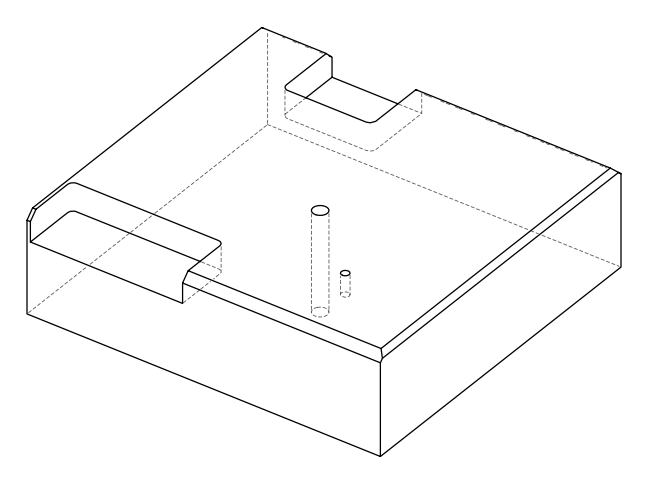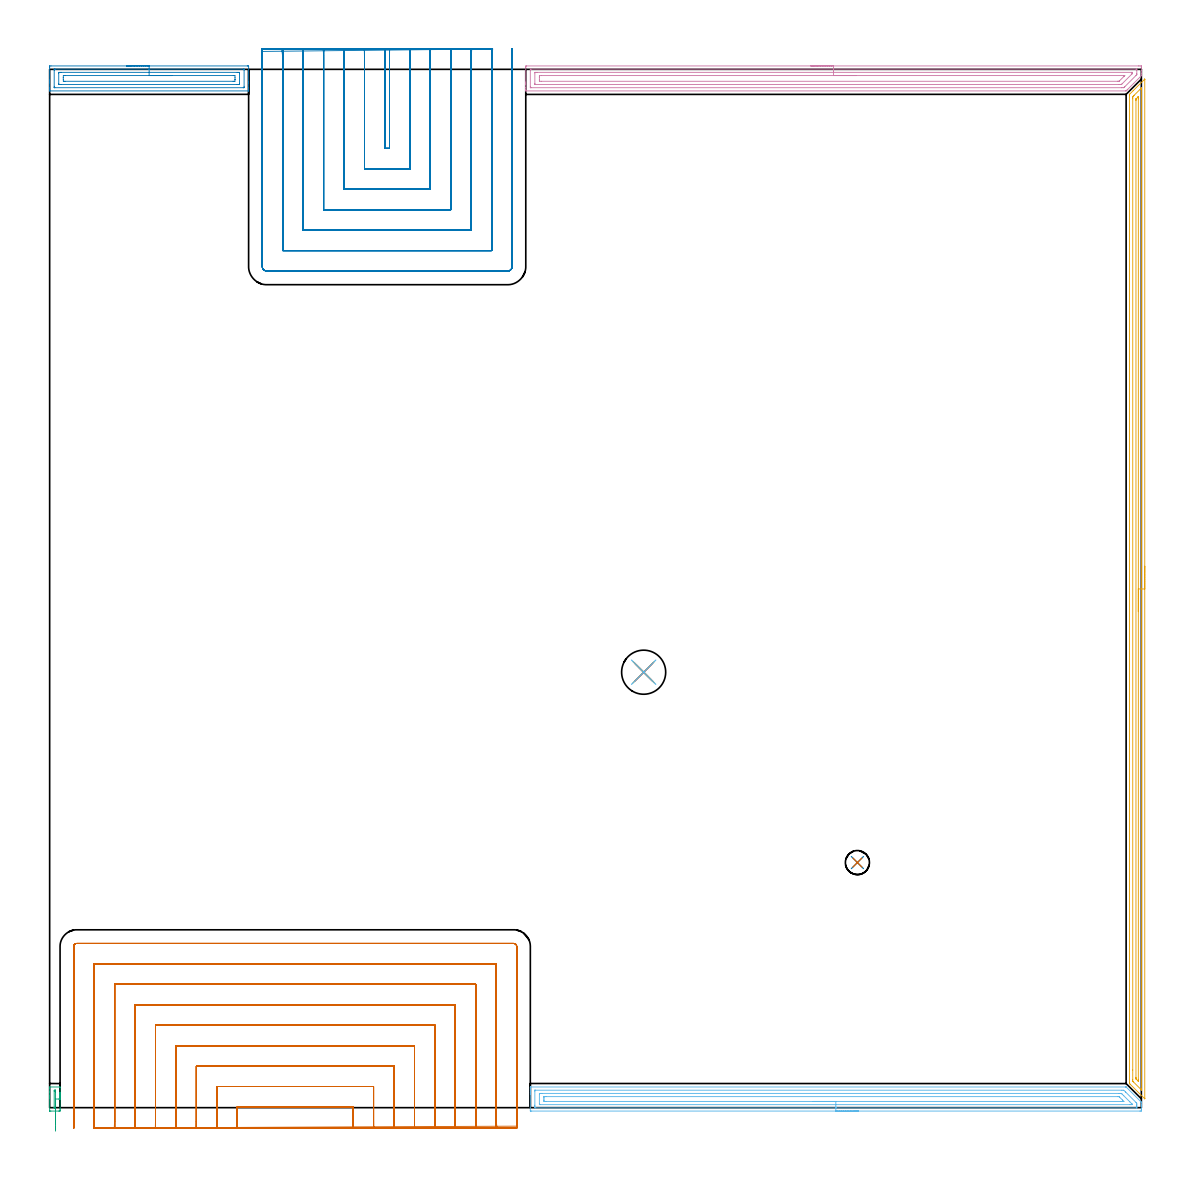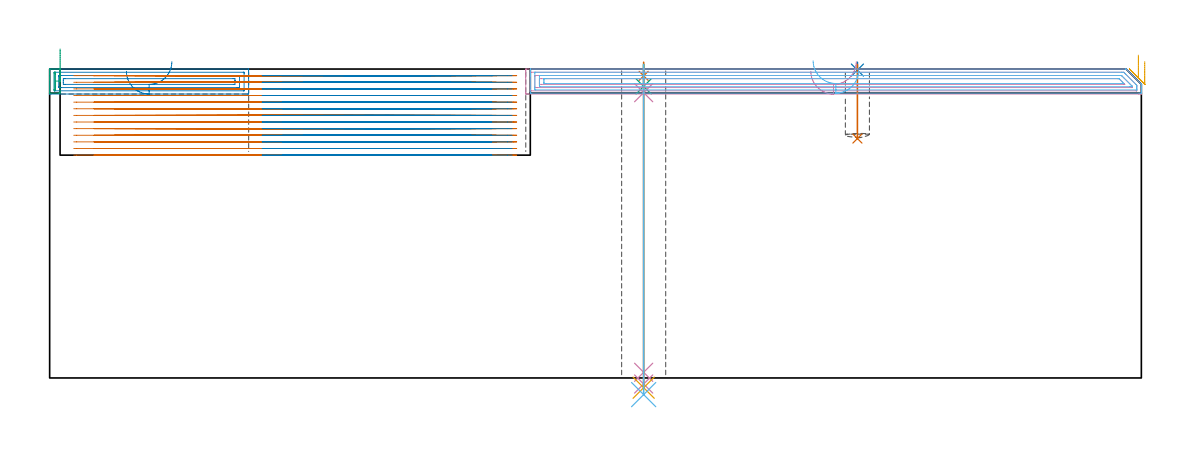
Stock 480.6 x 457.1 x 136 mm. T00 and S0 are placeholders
(PLAN: 14 operations, 7 tool changes, 191.2 min)
(1 SPOT_DRILL | STEP1HOLE | NXT0321_9005460120000 | 0.05 min | 182 mm3)
(2 SPOT_DRILL_1 | STEP1POCKET | NXT0321_9005460120000 | 0.03 min | 1 mm3)
(3 DRILL_BLIND_HOLE_INTO_CENTER | STEP1HOLE | NXT0301_022 | 0.04 min | 92 mm3)
(4 GUN_DRILL_THROUGH_HOLE | STEP1HOLE | UGT0307_001 | 0.6 min | 2472 mm3)
(5 SPADE_DRILL_TO_ENLARGE_THROUGH_HOLE | STEP1HOLE | UGT0306_003 | 0.57 min | 13868 mm3)
(6 DRILL_TO_ENLARGE_THROUGH_HOLE | STEP1HOLE | UGT0301_261 | 0.58 min | 23507 mm3)
(7 DRILL_BLIND_HOLE_INTO_CENTER_1 | STEP1POCKET | NXT0301_077 | 0.13 min | 2569 mm3)
(8 AREA_MILL | FG_CHAMFER_SURFACE | UGT0205_001 | 3.07 min | 5679 mm3)
(9 AREA_MILL_1 | FG_CHAMFER_SURFACE_1 | UGT0205_001 | 0.38 min | 600 mm3)
(10 AREA_MILL_2 | FG_CHAMFER_SURFACE_2 | UGT0205_001 | 8.87 min | 16771 mm3)
(11 AREA_MILL_3 | FG_CHAMFER_SURFACE_3 | UGT0205_001 | 10.8 min | 10034 mm3)
(12 AREA_MILL_4 | FG_CHAMFER_SURFACE_4 | UGT0205_001 | 8.79 min | 15298 mm3)
(13 MILL_SLOT | SLOT_PARTIAL_RECTANGULAR | NXT0201_011 | Follow Part, ap 3, ae 75% | 102.68 min | 612756 mm3)
(14 MILL_SLOT_1 | SLOT_PARTIAL_RECTANGULAR_1 | NXT0201_011 | Follow Part, ap 3, ae 75% | 54.56 min | 436594 mm3)
(TOOL NXT0321_9005460120000 | NC Spot Drill, 142deg, 12mm, Carbide, Uncoated | D12 PA142 FL30 Z2)
(TOOL NXT0301_022 | Carbide Drill 5.1mm [860.1-0510-015A1-MM 2214] | D5.1 PA140 FL28 Z2)
(TOOL UGT0307_001 | Gun Drill 5 mm | D5 PA130 FL24 Z1)
(TOOL UGT0306_003 | Spade Drill 12.5mm | D12.5 PA132 FL10 Z2)
(TOOL UGT0301_261 | Twist Drill 19.4 mm | D19.4 PA118 FL140 Z2)
(TOOL NXT0301_077 | Carbide Drill 10.6mm [860.1-1060-053A1-MM 2214] | D10.6 PA140 FL71 Z2)
(TOOL UGT0205_001 | Chamfer Mill 20 x 3 x 45 deg. | D20 FL50 Z2)
(TOOL NXT0201_011 | ENDMILL 12mm [2P460-1200-NA 1630] | D12 FL38 Z6)
(OP 1 SPOT_DRILL)
G17 G21 G94 G90
T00 M6
G54
G17 G0 G90 X261.5 Y191.7 S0 M3
G43 Z146. H0
G94 G81 G98 Z133. F250. R139.
G80
M5
M2
(OP 2 SPOT_DRILL_1)
G17 G21 G94 G90
T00 M6
G54
G17 G0 G90 X355.6 Y107.9 S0 M3
G43 Z146. H0
G94 G81 G98 Z135.544 F250. R139.
G80
M5
M2
(OP 3 DRILL_BLIND_HOLE_INTO_CENTER)
G17 G21 G94 G90
T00 M6
G54
G17 G0 G90 X261.5 Y191.7 S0 M3
G43 Z146. H1
G94 G81 G98 Z128.35 F250. R138.
G80
M5
M2
(OP 4 GUN_DRILL_THROUGH_HOLE)
G17 G21 G94 G90
T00 M6
G54
G17 G0 G90 X261.5 Y191.7 M8
G43 Z146. H0
Z133.916
S716 M3
G94 G1 Z125.594 F125. M26
G4 X.084
Z2.5 F250.
G4 X.084
Z-2.666 F125.
G4 X.084
M5
M9
G0 Z133.916
Z146.
M2
(OP 5 SPADE_DRILL_TO_ENLARGE_THROUGH_HOLE)
G17 G21 G94 G90
T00 M6
G54
G17 G0 G90 X261.5 Y191.7 S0 M3
G43 Z146. H0
G94 G73 G98 Z-4.283 F250. Q11.69 R138.
G80
M5
M2
(OP 6 DRILL_TO_ENLARGE_THROUGH_HOLE)
G17 G21 G94 G90
T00 M6
G54
G17 G0 G90 X261.5 Y191.7 S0 M3
G43 Z146. H0
G94 G73 G98 Z-7.328 F250. Q17.916 R138.
G80
M5
M2
(OP 7 DRILL_BLIND_HOLE_INTO_CENTER_1)
G17 G21 G94 G90
T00 M6
G54
G17 G0 G90 X355.6 Y107.9 S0 M3
G43 Z146. H1
G94 G81 G98 Z105.4 F250. R138.
G80
M5
M2
(OP 8 AREA_MILL)
G17 G21 G94 G90
T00 M6
G54
G17 G0 G90 X33.8 Y458.6 S1061 M3
G43 Z146. H0
Z135.
G94 G1 X33.838 Z134.128 F250.
X33.952 Z133.263
X34.141 Z132.412
X34.403 Z131.58
X34.737 Z130.774
X35.14 Z130.
X35.608 Z129.264
X36.14 Z128.572
X36.729 Z127.929
X37.372 Z127.34
X38.064 Z126.808
X38.8 Z126.34
X39.574 Z125.937
X40.38 Z125.603
X41.212 Z125.341
X42.064 Z125.152
X42.928 Z125.038
X43.8 Z125.
X87.015
X87.314 Y458.596 Z125.002
X87.59 Y458.591 Z125.006
X87.6 Y458.31 Z125.287
Y451.762 Z131.832
Y451.151 Z132.447
Y450.871 Z132.726
Y449.087 Z134.508
Y448.527 Z135.072
Y448.195 Z135.404
Y447.973 Z135.626
X87.592 Y447.644 Z135.947
X87.59 Y447.603 Z135.989
X87.46 Y447.6 Z136.
X0.139
X0.01 Y447.603 Z135.988
X0. Y447.647 Z135.945
Y447.974 Z135.625
Y448.527 Z135.072
Y449.087 Z134.508
Y451.151 Z132.447
Y451.762 Z131.832
Y452.348 Z131.247
X0.001 Y458.005 Z125.592
X0.004 Y458.586 Z125.011
X0.007 Y458.591 Z125.006
X0.585 Y458.6 Z125.
X43.8
Y457.186 Z126.414
X85.305 Y457.185 Z126.415
X85.451 Y457.183 Z126.417
X85.547 Y457.179 Z126.421
X85.591 Y457.175 Z126.425
X85.593 Y457.164 Z126.436
X85.596 Y457.113 Z126.487
X85.6 Y456.745 Z126.855
Y449.612 Z133.988
X85.596 Y449.087 Z134.513
X85.593 Y449.042 Z134.558
X85.591 Y449.025 Z134.575
X85.523 Y449.021 Z134.579
X85.378 Y449.016 Z134.584
X85.305 Y449.015 Z134.585
X85.233 Y449.014 Z134.586
X2.295 Y449.015 Z134.585
X2.149 Y449.017 Z134.583
X2.053 Y449.021 Z134.579
X2.009 Y449.025 Z134.575
X2.007 Y449.036 Z134.564
X2.004 Y449.087 Z134.513
X2. Y449.454 Z134.146
Y456.589 Z127.011
X2.004 Y457.113 Z126.487
X2.006 Y457.158 Z126.442
X2.009 Y457.175 Z126.425
X2.077 Y457.179 Z126.421
X2.222 Y457.184 Z126.416
X2.295 Y457.185 Z126.415
X2.367 Y457.186 Z126.414
X43.8
Y455.772 Z127.828
X82.559 Y455.771 Z127.829
X83.01
X83.45 Y455.767 Z127.833
X83.588 Y455.765 Z127.835
X83.596 Y455.479 Z128.121
X83.599 Y455.329 Z128.271
X83.6 Y450.721 Z132.879
X83.595 Y450.572 Z133.028
X83.59 Y450.473 Z133.127
X83.58 Y450.435 Z133.165
X83.56 Y450.433 Z133.167
X83.45 Y450.431 Z133.169
X83.001 Y450.429 Z133.171
X82.559 Y450.428 Z133.172
X5.041 Y450.429 Z133.171
X4.59
X4.149 Y450.433 Z133.167
X4.012 Y450.435 Z133.165
X4.004 Y450.721 Z132.879
X4.001 Y450.871 Z132.729
X4. Y455.479 Z128.121
X4.005 Y455.629 Z127.971
X4.01 Y455.727 Z127.873
X4.02 Y455.765 Z127.835
X4.04 Y455.767 Z127.833
X4.149 Y455.769 Z127.831
X4.599 Y455.771 Z127.829
X5.041 Y455.772 Z127.828
X43.8
Y454.357 Z129.243
X80.858
X81.58 Y454.35 Z129.25
X81.6 Y453.614 Z129.986
Y452.723 Z130.877
Y452.654 Z130.946
X81.581 Y451.85 Z131.75
X80.777 Y451.843 Z131.757
X6.742
X6.02 Y451.85 Z131.75
X6. Y452.586 Z131.014
Y453.477 Z130.123
Y453.546 Z130.054
X6.019 Y454.35 Z129.25
X6.823 Y454.357 Z129.243
X43.8
X44.672 Z129.281
X45.536 Z129.395
X46.388 Z129.583
X47.22 Z129.846
X48.026 Z130.18
X48.8 Z130.582
X49.536 Z131.051
X50.228 Z131.582
X50.871 Z132.172
X51.46 Z132.815
X51.992 Z133.507
X52.46 Z134.243
X52.863 Z135.016
X53.197 Z135.822
X53.459 Z136.654
X53.648 Z137.506
X53.762 Z138.371
X53.8 Z139.243
G0 Z146.
M5
M2
(OP 9 AREA_MILL_1)
G17 G21 G94 G90
T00 M6
G54
G17 G0 G90 X4.6 Y3.805 S1061 M3
G43 Z146. H0
Z144.839
G94 G1 Y4.394 Z144.196 F250.
Y4.925 Z143.504
Y5.394 Z142.768
Y5.796 Z141.994
Y6.13 Z141.188
Y6.392 Z140.356
Y6.581 Z139.504
Y6.695 Z138.64
Y6.733 Z137.768
Y6.694 Z136.896
Y6.58 Z136.032
Y6.392 Z135.18
Y6.129 Z134.348
Y5.795 Z133.542
Y5.392 Z132.768
Y4.923 Z132.032
Y4.392 Z131.34
Y3.803 Z130.697
Y-0.525 Z126.371
X4.596 Y-1.048 Z125.848
X4.592 Y-1.491 Z125.405
X4.522 Y-1.494 Z125.403
X4.074 Y-1.5 Z125.4
X0.526
X0.088 Y-1.494 Z125.403
X0.01 Y-1.491 Z125.405
X0. Y-1.406 Z125.49
Y4.241 Z131.135
Y4.957 Z131.855
Y5.122 Z132.02
Y6.885 Z133.782
Y8.648 Z135.546
X0.001 Y8.933 Z135.831
X0.01 Y9.095 Z135.992
X0.083 Y9.1 Z136.
X4.517
X4.59 Y9.095 Z135.992
X4.6 Y8.931 Z135.829
Y4.957 Z131.855
Y4.241 Z131.135
Y3.803 Z130.697
X4.074 Y3.801 Z130.701
X2.6 Y3.803 Z130.703
X2.599 Y0.418 Z127.318
X2.594 Y0.118 Z127.018
X2.59 Y-0.074 Z126.826
X2.501 Y-0.079 Z126.821
X2.3 Y-0.084 Z126.816
X2.218 Y-0.085 Z126.815
X2.092 Y-0.082 Z126.818
X2.03 Y-0.079 Z126.821
X2.01 Y-0.076 Z126.824
X2.007 Y-0.058 Z126.842
X2.003 Y-0.007 Z126.893
X2. Y0.131 Z127.031
X2.001 Y7.182 Z134.082
X2.006 Y7.481 Z134.381
X2.01 Y7.674 Z134.574
X2.099 Y7.679 Z134.579
X2.3 Y7.684 Z134.584
X2.382 Y7.685 Z134.585
X2.508 Y7.682 Z134.582
X2.57 Y7.679 Z134.579
X2.59 Y7.676 Z134.576
X2.593 Y7.658 Z134.558
X2.597 Y7.607 Z134.507
X2.6 Y7.469 Z134.369
Y6.885 Z133.785
Y3.803 Z130.703
Y3.16 Z130.113
Y2.467 Z129.582
Y1.732 Z129.114
Y0.958 Z128.711
Y0.152 Z128.377
Y-0.68 Z128.115
Y-1.532 Z127.926
Y-2.397 Z127.812
Y-3.268 Z127.774
Y-4.14 Z127.812
Y-5.005 Z127.926
Y-5.857 Z128.115
Y-6.689 Z128.377
Y-7.495 Z128.711
Y-8.268 Z129.114
Y-9.004 Z129.582
Y-9.696 Z130.113
Y-10.339 Z130.703
G0 Z146.
M5
M2
(OP 10 AREA_MILL_2)
G17 G21 G94 G90
T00 M6
G54
G17 G0 G90 X335.1 Y458.6 S1061 M3
G43 Z146. H0
Z135.
G94 G1 X335.138 Z134.128 F250.
X335.252 Z133.264
X335.441 Z132.412
X335.703 Z131.58
X336.037 Z130.774
X336.44 Z130.
X336.908 Z129.264
X337.44 Z128.572
X338.029 Z127.929
X338.672 Z127.34
X339.364 Z126.809
X340.1 Z126.34
X340.874 Z125.937
X341.68 Z125.603
X342.512 Z125.341
X343.363 Z125.152
X344.228 Z125.038
X345.1 Z125.
X479.387
X479.983 Y458.598 Z125.002
X480.572 Y458.592 Z125.004
X480.593 Y458.591 Z125.005
X480.6 Y458.005 Z125.59
Y456.561 Z127.036
Y455.329 Z128.265
Y454.501 Z129.097
Y454.438 Z129.161
X480.598 Y454.309 Z129.288
X480.579 Y454.278 Z129.321
X477.235 Y450.934 Z132.663
X474.624 Y448.322 Z135.275
X474.497 Y448.195 Z135.401
X474.239 Y447.939 Z135.66
X474.161 Y447.86 Z135.739
X473.972 Y447.674 Z135.923
X473.895 Y447.604 Z135.989
X473.73 Y447.6 Z136.
X209.77
X209.61 Y447.603 Z135.988
X209.6 Y447.657 Z135.934
Y448.054 Z135.546
Y448.407 Z135.192
Y449.087 Z134.508
Y450.319 Z133.278
Y450.871 Z132.724
Y451.486 Z132.109
Y458.005 Z125.593
X209.602 Y458.283 Z125.315
X209.61 Y458.592 Z125.006
X209.919 Y458.599 Z124.999
X345.1 Y458.6 Z125.
Y457.186 Z126.414
X478.27
X478.416 Y457.184 Z126.416
X478.513 Y457.182 Z126.418
X478.584 Y457.179 Z126.421
X478.59 Y457.168 Z126.432
X478.593 Y457.113 Z126.487
X478.599 Y456.711 Z126.889
Y455.329 Z128.271
X478.598 Y454.929 Z128.671
X478.591 Y454.805 Z128.795
X478.586 Y454.748 Z128.852
X478.242 Y454.392 Z129.208
X473.333 Y449.483 Z134.117
X472.935 Y449.087 Z134.513
X472.883 Y449.041 Z134.559
X472.865 Y449.026 Z134.574
X472.837 Y449.021 Z134.579
X472.016 Y449.015 Z134.585
X471.944 Y449.014 Z134.586
X211.93
X211.784 Y449.016 Z134.584
X211.687 Y449.018 Z134.582
X211.616 Y449.021 Z134.579
X211.61 Y449.031 Z134.569
X211.607 Y449.087 Z134.513
X211.601 Y449.489 Z134.111
Y456.623 Z126.977
X211.608 Y457.113 Z126.487
X211.61 Y457.161 Z126.439
X211.62 Y457.179 Z126.421
X211.93 Y457.186 Z126.414
X345.1
Y455.772 Z127.828
X476.41 Y455.771 Z127.829
X476.558 Y455.77 Z127.83
X476.582 Y455.768 Z127.832
X476.588 Y455.766 Z127.834
X476.591 Y455.746 Z127.854
X476.597 Y455.645 Z127.955
X476.598 Y455.519 Z128.081
X476.595 Y455.329 Z128.271
X476.59 Y455.235 Z128.365
X476.583 Y455.194 Z128.406
X476.566 Y455.174 Z128.426
X476.41 Y455.011 Z128.589
X472.107 Y450.707 Z132.893
X471.944 Y450.547 Z133.053
X471.826 Y450.437 Z133.163
X471.718 Y450.434 Z133.166
X471.491 Y450.431 Z133.169
X471.05 Y450.429 Z133.171
X470.6 Y450.428 Z133.172
X213.79 Y450.429 Z133.171
X213.642 Y450.43 Z133.17
X213.618 Y450.432 Z133.168
X213.612 Y450.434 Z133.166
X213.609 Y450.454 Z133.146
X213.603 Y450.555 Z133.045
X213.601 Y450.681 Z132.919
X213.6 Y450.871 Z132.729
X213.601 Y455.518 Z128.082
X213.607 Y455.708 Z127.892
X213.61 Y455.758 Z127.842
X213.627 Y455.765 Z127.835
X213.679 Y455.767 Z127.833
X213.79 Y455.77 Z127.83
X214.24 Y455.771 Z127.829
X214.683 Y455.772 Z127.828
X345.1
Y454.357 Z129.243
X472.918
X473.163 Y454.354 Z129.246
X473.283 Y454.351 Z129.249
X473.29 Y454.349 Z129.251
X473.287 Y454.343 Z129.257
X473.273 Y454.326 Z129.274
X473.113 Y454.162 Z129.438
X472.98 Y454.029 Z129.571
X470.882 Y451.931 Z131.669
X470.832 Y451.883 Z131.717
X470.802 Y451.859 Z131.741
X470.788 Y451.85 Z131.75
X470.766 Y451.848 Z131.752
X470.564 Y451.845 Z131.755
X470.157 Y451.843 Z131.757
X470.077
X216.389
X215.648 Y451.849 Z131.751
X215.611 Y451.85 Z131.75
X215.607 Y451.895 Z131.705
X215.604 Y452. Z131.601
X215.601 Y452.21 Z131.39
X215.6 Y452.631 Z130.969
Y453.522 Z130.078
X215.601 Y453.98 Z129.62
X215.604 Y454.197 Z129.403
X215.609 Y454.305 Z129.295
X215.612 Y454.35 Z129.25
X215.662 Y454.352 Z129.248
X216.47 Y454.357 Z129.243
X216.55
X345.1
X345.972 Z129.281
X346.836 Z129.395
X347.688 Z129.583
X348.52 Z129.846
X349.326 Z130.18
X350.1 Z130.582
X350.836 Z131.051
X351.528 Z131.582
X352.171 Z132.172
X352.76 Z132.815
X353.291 Z133.507
X353.76 Z134.243
X354.163 Z135.017
X354.497 Z135.822
X354.759 Z136.655
X354.948 Z137.506
X355.062 Z138.371
X355.1 Z139.243
G0 Z146.
M5
M2
(OP 11 AREA_MILL_3)
G17 G21 G94 G90
T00 M6
G54
G17 G0 G90 X482.1 Y238.35 S1061 M3
G43 Z146. H0
Z139.3
G94 G1 Y238.312 Z138.428 F250.
Y238.198 Z137.563
Y238.009 Z136.712
Y237.747 Z135.88
Y237.413 Z135.074
Y237.01 Z134.3
Y236.542 Z133.564
Y236.011 Z132.872
Y235.421 Z132.229
Y234.778 Z131.64
Y234.086 Z131.108
Y233.35 Z130.64
Y232.576 Z130.237
Y231.77 Z129.903
Y230.938 Z129.641
Y230.087 Z129.452
Y229.222 Z129.338
Y228.35 Z129.3
Y4.045
X482.098 Y3.997 Z129.298
X482.096 Y3.936 Z129.296
X482.093 Y3.923 Z129.298
X482.091 Y3.917 Z129.299
X482.053 Y3.943 Z129.338
X481.938 Y4.06 Z129.459
X481.925 Y4.074 Z129.473
X475.671 Y10.329 Z135.728
X475.478 Y10.523 Z135.919
X475.403 Y10.605 Z135.989
X475.4 Y10.775 Z136.
Y445.925
X475.403 Y446.095 Z135.989
X475.48 Y446.181 Z135.917
X477.012 Y447.712 Z134.388
X481.925 Y452.626 Z129.473
X481.968 Y452.67 Z129.428
X482.053 Y452.757 Z129.338
X482.091 Y452.783 Z129.299
X482.093 Y452.778 Z129.298
X482.096 Y452.764 Z129.296
X482.098 Y452.703 Z129.298
X482.1 Y452.655 Z129.3
Y228.35
X480.686 Z130.714
Y8.095
X480.685 Y7.913 Z130.715
X480.682 Y7.823 Z130.718
X480.68 Y7.79 Z130.72
X480.662 Y7.8 Z130.738
X480.356 Y8.095 Z131.044
X477.117 Y11.333 Z134.283
X476.95 Y11.501 Z134.45
X476.868 Y11.588 Z134.532
X476.829 Y11.632 Z134.571
X476.821 Y11.669 Z134.579
X476.815 Y12.314 Z134.585
X476.814 Y16.573 Z134.586
X476.815 Y444.138 Z134.585
X476.817 Y444.781 Z134.583
X476.821 Y445.031 Z134.579
X477.122 Y445.361 Z134.278
X477.444 Y445.693 Z133.956
X480.056 Y448.307 Z131.344
X480.355 Y448.605 Z131.045
X480.465 Y448.712 Z130.935
X480.651 Y448.889 Z130.749
X480.679 Y448.908 Z130.721
X480.683 Y448.856 Z130.717
X480.685 Y448.605 Z130.715
X480.686 Y448.406 Z130.714
Y228.35
X479.272 Z132.128
X479.271 Y12.474 Z132.129
X479.266 Y11.669 Z132.134
Y11.66
X479.237 Y11.669 Z132.163
X479.185 Y11.717 Z132.215
X478.337 Y12.562 Z133.063
X478.315 Y12.586 Z133.085
X478.264 Y12.642 Z133.136
X478.242 Y12.669 Z133.158
X478.236 Y12.838 Z133.164
X478.231 Y13.191 Z133.169
X478.229 Y13.368 Z133.171
Y443.421
X478.23 Y443.598 Z133.17
X478.235 Y443.951 Z133.165
X478.238 Y444.028 Z133.162
X478.245 Y444.038 Z133.155
X478.266 Y444.063 Z133.134
X478.315 Y444.115 Z133.085
X478.326 Y444.126 Z133.074
X479.185 Y444.986 Z132.215
X479.208 Y445.008 Z132.192
X479.232 Y445.031 Z132.168
X479.252 Y445.041 Z132.148
X479.266 Y445.045 Z132.134
X479.267 Y445.031 Z132.133
X479.27 Y444.978 Z132.13
X479.271 Y444.943 Z132.129
X479.272 Y444.138 Z132.128
Y228.35
Y227.479 Z132.166
Y226.614 Z132.28
Y225.762 Z132.469
Y224.93 Z132.731
Y224.124 Z133.065
Y223.35 Z133.468
Y222.614 Z133.937
Y221.922 Z134.468
Y221.279 Z135.057
Y220.69 Z135.701
Y220.159 Z136.393
Y219.69 Z137.128
Y219.287 Z137.902
Y218.953 Z138.708
Y218.691 Z139.54
Y218.502 Z140.392
Y218.388 Z141.257
Y218.35 Z142.128
G0 Z146.
M5
M2
(OP 12 AREA_MILL_4)
G17 G21 G94 G90
T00 M6
G54
G17 G0 G90 X356.1 Y-1.5 S1061 M3
G43 Z146. H0
Z135.4
G94 G1 X356.062 Z134.528 F250.
X355.948 Z133.664
X355.759 Z132.812
X355.497 Z131.98
X355.163 Z131.174
X354.76 Z130.4
X354.292 Z129.664
X353.76 Z128.972
X353.171 Z128.329
X352.528 Z127.74
X351.836 Z127.208
X351.1 Z126.74
X350.326 Z126.337
X349.52 Z126.003
X348.688 Z125.741
X347.836 Z125.552
X346.972 Z125.438
X346.1 Z125.4
X212.208
X211.769 Y-1.496 Z125.402
X211.61 Y-1.492 Z125.406
X211.6 Y-1.329 Z125.568
Y6.004 Z132.898
Y6.566 Z133.463
Y6.885 Z133.781
Y7.448 Z134.344
Y7.767 Z134.662
Y8.404 Z135.303
Y8.773 Z135.673
X211.605 Y9.096 Z135.987
X211.608 Y9.098 Z135.988
X211.761 Y9.1 Z136.
X473.78 Y9.098 Z135.998
X473.826 Y9.099 Z135.997
X473.907 Y9.093 Z135.992
X473.909 Y9.092 Z135.991
X480.439 Y2.562 Z129.46
X480.522 Y2.478 Z129.376
X480.59 Y2.406 Z129.303
X480.6 Y2.159 Z129.058
Y1.352 Z128.252
Y0.715 Z127.61
Y-0.485 Z126.412
X480.596 Y-1.048 Z125.846
X480.59 Y-1.49 Z125.405
X480.445 Y-1.495 Z125.402
X479.992 Y-1.5 Z125.4
X346.1
Y-0.086 Z126.814
X213.993 Y-0.085 Z126.815
X213.91 Y-0.084 Z126.816
X213.627 Y-0.079 Z126.821
X213.61 Y0.013 Z126.913
X213.603 Y0.218 Z127.118
X213.601 Y0.715 Z127.615
X213.6 Y1.103 Z128.003
X213.601 Y7.272 Z134.172
X213.608 Y7.661 Z134.561
X213.61 Y7.68 Z134.58
X213.615 Y7.682 Z134.582
X213.638 Y7.684 Z134.584
X213.689 Y7.685 Z134.585
X213.79 Y7.686 Z134.586
X472.043 Y7.683 Z134.583
X472.851 Y7.677 Z134.577
X473.663 Y6.885 Z133.785
X473.744 Y6.806 Z133.706
X478.207 Y2.342 Z129.242
X478.573 Y1.965 Z128.865
X478.59 Y1.596 Z128.496
X478.597 Y1.211 Z128.111
X478.599 Y0.715 Z127.615
Y0.328 Z127.228
X478.592 Y-0.061 Z126.839
X478.59 Y-0.08 Z126.82
X478.585 Y-0.082 Z126.818
X478.562 Y-0.084 Z126.816
X478.511 Y-0.085 Z126.815
X478.41 Y-0.086 Z126.814
X346.1
Y1.328 Z128.228
X216.049 Y1.329 Z128.229
X215.778 Y1.331 Z128.231
X215.688 Y1.332 Z128.232
X215.624 Y1.335 Z128.235
X215.61 Y1.421 Z128.321
X215.605 Y1.596 Z128.496
X215.601 Y1.771 Z128.671
Y6.004 Z132.904
X215.603 Y6.177 Z133.077
X215.61 Y6.237 Z133.137
X215.617 Y6.265 Z133.165
X215.644 Y6.266 Z133.166
X215.778 Y6.269 Z133.169
X216.4 Y6.271 Z133.171
X216.671
X470.797 Y6.269 Z133.169
X471.066
X471.694 Y6.265 Z133.165
X471.819 Y6.263 Z133.163
X471.959 Y6.136 Z133.036
X472.094 Y6.004 Z132.904
X472.851 Y5.25 Z132.15
X475.529 Y2.572 Z129.472
X476.422 Y1.678 Z128.578
X476.5 Y1.596 Z128.496
X476.576 Y1.513 Z128.413
X476.593 Y1.428 Z128.328
X476.59 Y1.363 Z128.263
X476.583 Y1.335 Z128.235
X476.557 Y1.334 Z128.234
X476.422 Y1.331 Z128.231
X475.8 Y1.329 Z128.229
X475.529 Y1.328 Z128.228
X346.1
Y2.743 Z129.643
X218.456
X218.187 Y2.744 Z129.644
X217.721 Y2.748 Z129.648
X217.617 Y2.75 Z129.65
X217.61 Y2.931 Z129.831
X217.6 Y3.323 Z130.223
Y3.359 Z130.259
Y4.205 Z131.105
X217.601 Y4.663 Z131.563
X217.603 Y4.769 Z131.669
X217.606 Y4.821 Z131.721
X217.609 Y4.844 Z131.744
X217.626 Y4.85 Z131.75
X217.836 Y4.853 Z131.753
X218.456 Y4.857 Z131.757
X218.724
X470.174 Y4.855 Z131.755
X470.445 Y4.854 Z131.754
X470.754 Y4.85 Z131.75
X470.789 Y4.849 Z131.749
X470.849 Y4.793 Z131.693
X470.947 Y4.701 Z131.601
X471.066 Y4.585 Z131.485
X472.292 Y3.359 Z130.259
X472.851 Y2.796 Z129.696
X472.884 Y2.755 Z129.655
X472.885 Y2.749 Z129.649
X472.851 Y2.748 Z129.648
X472.581 Y2.745 Z129.645
X471.959 Y2.743 Z129.643
X471.691
X346.1
X345.228 Z129.681
X344.364 Z129.795
X343.512 Z129.983
X342.68 Z130.246
X341.874 Z130.58
X341.1 Z130.982
X340.364 Z131.451
X339.672 Z131.982
X339.029 Z132.572
X338.44 Z133.215
X337.908 Z133.907
X337.44 Z134.643
X337.037 Z135.416
X336.703 Z136.222
X336.441 Z137.054
X336.252 Z137.906
X336.138 Z138.771
X336.1 Z139.643
G0 Z146.
M5
M2
(OP 13 MILL_SLOT)
G17 G21 G94 G90
T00 M6
G54
G17 G0 G90 X133.641 Y-9. S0 M3
G43 Z146. H1
Z133.085
G94 G1 X133.605 Y-6. F250.
G2 X133.6 Y-5.146 R72. F500.
G1 Y0.3
X82.6
Y-5.145
G2 X82.595 Y-6. R72.
G1 X82.559 Y-9. F250.
X142.646
X142.606 Y-6.
G2 X142.6 Y-5.146 R63. F500.
G1 Y9.3
X73.6
Y-5.145
G2 X73.594 Y-6. R63.
G1 X73.553 Y-9. F250.
X151.654
X151.607 Y-6.
G2 X151.6 Y-5.146 R54. F500.
G1 Y18.3
X64.6
Y-5.145
G2 X64.593 Y-6. R54.
G1 X64.546 Y-9. F250.
X160.665 Y-8.999
X160.608 Y-6.
G2 X160.6 Y-5.146 R45. F500.
G1 Y27.3
X55.6
Y-5.145
G2 X55.592 Y-6. R45.
G1 X55.535 Y-8.999 F250.
X169.681
X169.61 Y-6.
G2 X169.6 Y-5.146 R36. F500.
G1 Y36.3
X46.6
Y-5.145
G2 X46.59 Y-6. R36.
G1 X46.519 Y-8.999 F250.
X178.708
X178.614 Y-6.
G2 X178.6 Y-5.146 R27. F500.
G1 Y45.3
X37.6
Y-5.145
G2 X37.586 Y-6. R27.
G1 X37.491 Y-8.998 F250.
X187.763 Y-8.997
X187.62 Y-6.
G2 X187.6 Y-5.146 R18. F500.
G1 Y54.3
X28.6
Y-5.145
G2 X28.58 Y-6. R18.
G1 X28.437 Y-8.997 F250.
X196.925 Y-8.986
X196.641 Y-6.
G2 X196.6 Y-5.146 R9. F500.
G1 Y63.3
X19.6
Y-5.145
G2 X19.559 Y-6. R9.
G1 X19.274 Y-8.986 F250.
X205.6 Y-8.146
Y-5.146
Y71. F500.
G3 X204.3 Y72.3 R1.3
G1 X11.9
G3 X10.6 Y71. R1.3
G1 Y-5.145
Y-8.145 F250.
G0 X133.6 Y-9. Z130.169
G1 Y-6.
Y0.3 F500.
X82.6
Y-6.
Y-9. F250.
X142.6
Y-6.
Y9.3 F500.
X73.6
Y-6.
Y-9. F250.
X151.6
Y-6.
Y18.3 F500.
X64.6
Y-6.
Y-9. F250.
X160.6
Y-6.
Y27.3 F500.
X55.6
Y-6.
Y-9. F250.
X169.6
Y-6.
Y36.3 F500.
X46.6
Y-6.
Y-9. F250.
X178.6
Y-6.
Y45.3 F500.
X37.6
Y-6.
Y-9. F250.
X187.6
Y-6.
Y54.3 F500.
X28.6
Y-6.
Y-9. F250.
X196.6
Y-6.
Y63.3 F500.
X19.6
Y-6.
Y-9. F250.
X205.6 Y-8.999
Y-5.999
Y71. F500.
G3 X204.3 Y72.3 R1.3
G1 X11.9
G3 X10.6 Y71. R1.3
G1 Y-5.999
Y-8.999 F250.
G0 X133.6 Y-9. Z127.254
G1 Y-6.
Y0.3 F500.
X82.6
Y-6.
Y-9. F250.
X142.6
Y-6.
Y9.3 F500.
X73.6
Y-6.
Y-9. F250.
X151.6
Y-6.
Y18.3 F500.
X64.6
Y-6.
Y-9. F250.
X160.6
Y-6.
Y27.3 F500.
X55.6
Y-6.
Y-9. F250.
X169.6
Y-6.
Y36.3 F500.
X46.6
Y-6.
Y-9. F250.
X178.6
Y-6.
Y45.3 F500.
X37.6
Y-6.
Y-9. F250.
X187.6
Y-6.
Y54.3 F500.
X28.6
Y-6.
Y-9. F250.
X196.6
Y-6.
Y63.3 F500.
X19.6
Y-6.
Y-9. F250.
X205.6
Y-6.
Y71. F500.
G3 X204.3 Y72.3 R1.3
G1 X11.9
G3 X10.6 Y71. R1.3
G1 Y-6.
Y-9. F250.
G0 X133.6 Z124.338
G1 Y-6.
Y0.3 F500.
X82.6
Y-6.
Y-9. F250.
X142.6
Y-6.
Y9.3 F500.
X73.6
Y-6.
Y-9. F250.
X151.6
Y-6.
Y18.3 F500.
X64.6
Y-6.
Y-9. F250.
X160.6
Y-6.
Y27.3 F500.
X55.6
Y-6.
Y-9. F250.
X169.6
Y-6.
Y36.3 F500.
X46.6
Y-6.
Y-9. F250.
X178.6
Y-6.
Y45.3 F500.
X37.6
Y-6.
Y-9. F250.
X187.6
Y-6.
Y54.3 F500.
X28.6
Y-6.
Y-9. F250.
X196.6
Y-6.
Y63.3 F500.
X19.6
Y-6.
Y-9. F250.
X205.6
Y-6.
Y71. F500.
G3 X204.3 Y72.3 R1.3
G1 X11.9
G3 X10.6 Y71. R1.3
G1 Y-6.
Y-9. F250.
G0 X133.6 Z121.423
G1 Y-6.
Y0.3 F500.
X82.6
Y-6.
Y-9. F250.
X142.6
Y-6.
Y9.3 F500.
X73.6
Y-6.
Y-9. F250.
X151.6
Y-6.
Y18.3 F500.
X64.6
Y-6.
Y-9. F250.
X160.6
Y-6.
Y27.3 F500.
X55.6
Y-6.
Y-9. F250.
X169.6
Y-6.
Y36.3 F500.
X46.6
Y-6.
Y-9. F250.
X178.6
Y-6.
Y45.3 F500.
X37.6
Y-6.
Y-9. F250.
X187.6
Y-6.
Y54.3 F500.
X28.6
Y-6.
Y-9. F250.
X196.6
Y-6.
Y63.3 F500.
X19.6
Y-6.
Y-9. F250.
X205.6
Y-6.
Y71. F500.
G3 X204.3 Y72.3 R1.3
G1 X11.9
G3 X10.6 Y71. R1.3
G1 Y-6.
Y-9. F250.
G0 X133.6 Z118.508
G1 Y-6.
Y0.3 F500.
X82.6
Y-6.
Y-9. F250.
X142.6
Y-6.
Y9.3 F500.
X73.6
Y-6.
Y-9. F250.
X151.6
Y-6.
Y18.3 F500.
X64.6
Y-6.
Y-9. F250.
X160.6
Y-6.
Y27.3 F500.
X55.6
Y-6.
Y-9. F250.
X169.6
Y-6.
Y36.3 F500.
X46.6
Y-6.
Y-9. F250.
X178.6
Y-6.
Y45.3 F500.
X37.6
Y-6.
Y-9. F250.
X187.6
Y-6.
Y54.3 F500.
X28.6
Y-6.
Y-9. F250.
X196.6
Y-6.
Y63.3 F500.
X19.6
Y-6.
Y-9. F250.
X205.6
Y-6.
Y71. F500.
G3 X204.3 Y72.3 R1.3
G1 X11.9
G3 X10.6 Y71. R1.3
G1 Y-6.
Y-9. F250.
G0 X133.6 Z115.592
G1 Y-6.
Y0.3 F500.
X82.6
Y-6.
Y-9. F250.
X142.6
Y-6.
Y9.3 F500.
X73.6
Y-6.
Y-9. F250.
X151.6
Y-6.
Y18.3 F500.
X64.6
Y-6.
Y-9. F250.
X160.6
Y-6.
Y27.3 F500.
X55.6
Y-6.
Y-9. F250.
X169.6
Y-6.
Y36.3 F500.
X46.6
Y-6.
Y-9. F250.
X178.6
Y-6.
Y45.3 F500.
X37.6
Y-6.
Y-9. F250.
X187.6
Y-6.
Y54.3 F500.
X28.6
Y-6.
Y-9. F250.
X196.6
Y-6.
Y63.3 F500.
X19.6
Y-6.
Y-9. F250.
X205.6
Y-6.
Y71. F500.
G3 X204.3 Y72.3 R1.3
G1 X11.9
G3 X10.6 Y71. R1.3
G1 Y-6.
Y-9. F250.
G0 X133.6 Z112.677
G1 Y-6.
Y0.3 F500.
X82.6
Y-6.
Y-9. F250.
X142.6
Y-6.
Y9.3 F500.
X73.6
Y-6.
Y-9. F250.
X151.6
Y-6.
Y18.3 F500.
X64.6
Y-6.
Y-9. F250.
X160.6
Y-6.
Y27.3 F500.
X55.6
Y-6.
Y-9. F250.
X169.6
Y-6.
Y36.3 F500.
X46.6
Y-6.
Y-9. F250.
X178.6
Y-6.
Y45.3 F500.
X37.6
Y-6.
Y-9. F250.
X187.6
Y-6.
Y54.3 F500.
X28.6
Y-6.
Y-9. F250.
X196.6
Y-6.
Y63.3 F500.
X19.6
Y-6.
Y-9. F250.
X205.6
Y-6.
Y71. F500.
G3 X204.3 Y72.3 R1.3
G1 X11.9
G3 X10.6 Y71. R1.3
G1 Y-6.
Y-9. F250.
G0 X133.6 Z109.762
G1 Y-6.
Y0.3 F500.
X82.6
Y-6.
Y-9. F250.
X142.6
Y-6.
Y9.3 F500.
X73.6
Y-6.
Y-9. F250.
X151.6
Y-6.
Y18.3 F500.
X64.6
Y-6.
Y-9. F250.
X160.6
Y-6.
Y27.3 F500.
X55.6
Y-6.
Y-9. F250.
X169.6
Y-6.
Y36.3 F500.
X46.6
Y-6.
Y-9. F250.
X178.6
Y-6.
Y45.3 F500.
X37.6
Y-6.
Y-9. F250.
X187.6
Y-6.
Y54.3 F500.
X28.6
Y-6.
Y-9. F250.
X196.6
Y-6.
Y63.3 F500.
X19.6
Y-6.
Y-9. F250.
X205.6
Y-6.
Y71. F500.
G3 X204.3 Y72.3 R1.3
G1 X11.9
G3 X10.6 Y71. R1.3
G1 Y-6.
Y-9. F250.
G0 X133.6 Z106.846
G1 Y-6.
Y0.3 F500.
X82.6
Y-6.
Y-9. F250.
X142.6
Y-6.
Y9.3 F500.
X73.6
Y-6.
Y-9. F250.
X151.6
Y-6.
Y18.3 F500.
X64.6
Y-6.
Y-9. F250.
X160.6
Y-6.
Y27.3 F500.
X55.6
Y-6.
Y-9. F250.
X169.6
Y-6.
Y36.3 F500.
X46.6
Y-6.
Y-9. F250.
X178.6
Y-6.
Y45.3 F500.
X37.6
Y-6.
Y-9. F250.
X187.6
Y-6.
Y54.3 F500.
X28.6
Y-6.
Y-9. F250.
X196.6
Y-6.
Y63.3 F500.
X19.6
Y-6.
Y-9. F250.
X205.6
Y-6.
Y71. F500.
G3 X204.3 Y72.3 R1.3
G1 X11.9
G3 X10.6 Y71. R1.3
G1 Y-6.
Y-9. F250.
G0 X133.6 Z103.931
G1 Y-6.
Y0.3 F500.
X82.6
Y-6.
Y-9. F250.
X142.6
Y-6.
Y9.3 F500.
X73.6
Y-6.
Y-9. F250.
X151.6
Y-6.
Y18.3 F500.
X64.6
Y-6.
Y-9. F250.
X160.6
Y-6.
Y27.3 F500.
X55.6
Y-6.
Y-9. F250.
X169.6
Y-6.
Y36.3 F500.
X46.6
Y-6.
Y-9. F250.
X178.6
Y-6.
Y45.3 F500.
X37.6
Y-6.
Y-9. F250.
X187.6
Y-6.
Y54.3 F500.
X28.6
Y-6.
Y-9. F250.
X196.6
Y-6.
Y63.3 F500.
X19.6
Y-6.
Y-9. F250.
X205.6
Y-6.
Y71. F500.
G3 X204.3 Y72.3 R1.3
G1 X11.9
G3 X10.6 Y71. R1.3
G1 Y-6.
Y-9. F250.
G0 X133.6 Z101.015
G1 Y-6.
Y0.3 F500.
X82.6
Y-6.
Y-9. F250.
X142.6
Y-6.
Y9.3 F500.
X73.6
Y-6.
Y-9. F250.
X151.6
Y-6.
Y18.3 F500.
X64.6
Y-6.
Y-9. F250.
X160.6
Y-6.
Y27.3 F500.
X55.6
Y-6.
Y-9. F250.
X169.6
Y-6.
Y36.3 F500.
X46.6
Y-6.
Y-9. F250.
X178.6
Y-6.
Y45.3 F500.
X37.6
Y-6.
Y-9. F250.
X187.6
Y-6.
Y54.3 F500.
X28.6
Y-6.
Y-9. F250.
X196.6
Y-6.
Y63.3 F500.
X19.6
Y-6.
Y-9. F250.
X205.6
Y-6.
Y71. F500.
G3 X204.3 Y72.3 R1.3
G1 X11.9
G3 X10.6 Y71. R1.3
G1 Y-6.
Y-9. F250.
G0 X133.6 Z98.1
G1 Y-6.
Y0.3 F500.
X82.6
Y-6.
Y-9. F250.
X142.6
Y-6.
Y9.3 F500.
X73.6
Y-6.
Y-9. F250.
X151.6
Y-6.
Y18.3 F500.
X64.6
Y-6.
Y-9. F250.
X160.6
Y-6.
Y27.3 F500.
X55.6
Y-6.
Y-9. F250.
X169.6
Y-6.
Y36.3 F500.
X46.6
Y-6.
Y-9. F250.
X178.6
Y-6.
Y45.3 F500.
X37.6
Y-6.
Y-9. F250.
X187.6
Y-6.
Y54.3 F500.
X28.6
Y-6.
Y-9. F250.
X196.6
Y-6.
Y63.3 F500.
X19.6
Y-6.
Y-9. F250.
X205.6
Y-6.
Y71. F500.
G3 X204.3 Y72.3 R1.3
G1 X11.9
G3 X10.6 Y71. R1.3
G1 Y-6.
Y-9. F250.
G0 Z146.
M5
M2
(OP 14 MILL_SLOT_1)
G17 G21 G94 G90
T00 M6
G54
G17 G0 G90 X147.526 Y466.099 S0 M3
G43 Z146. H1
Z133.085
G94 G1 X147.588 Y463.1 F250.
G2 X147.6 Y461.982 R54. F500.
G1 Y422.3
X149.6
Y461.981
G2 X149.612 Y463.1 R54.
G1 X149.674 Y466.099 F250.
X138.512
X138.586 Y463.1
G2 X138.6 Y461.982 R45. F500.
G1 Y413.3
X158.6
Y461.981
G2 X158.614 Y463.1 R45.
G1 X158.688 Y466.099 F250.
X129.49
X129.583 Y463.1
G2 X129.6 Y461.982 R36. F500.
G1 Y404.3
X167.6
Y461.981
G2 X167.617 Y463.1 R36.
G1 X167.711 Y466.099 F250.
X120.453 Y466.097
X120.577 Y463.1
G2 X120.6 Y461.982 R27. F500.
G1 Y395.3
X176.6
Y461.981
G2 X176.623 Y463.1 R27.
G1 X176.747 Y466.097 F250.
X111.379 Y466.094
X111.565 Y463.1
G2 X111.6 Y461.982 R18. F500.
G1 Y386.3
X185.6
Y461.981
G2 X185.635 Y463.1 R18.
G1 X185.821 Y466.094 F250.
X102.158 Y466.077
X102.53 Y463.1
G2 X102.6 Y461.982 R9. F500.
G1 Y377.3
X194.6
Y461.981
G2 X194.67 Y463.1 R9.
G1 X195.043 Y466.077 F250.
X93.6 Y464.982
Y461.982
Y370.3 F500.
G3 X95.6 Y368.3 R2.
G1 X201.6
G3 X203.6 Y370.3 R2.
G1 Y461.981
Y464.981 F250.
G0 X147.599 Y466.1 Z130.169
G1 X147.6 Y463.1
Y422.3 F500.
X149.6
Y463.1
X149.601 Y466.1 F250.
X138.599
X138.6 Y463.1
Y413.3 F500.
X158.6
Y463.1
X158.602 Y466.1 F250.
X129.598
X129.6 Y463.1
Y404.3 F500.
X167.6
Y463.1
X167.602 Y466.1 F250.
X120.598
X120.6 Y463.1
Y395.3 F500.
X176.6
Y463.1
X176.603 Y466.1 F250.
X111.596
X111.6 Y463.1
Y386.3 F500.
X185.6
Y463.1
X185.604 Y466.1 F250.
X102.593
X102.6 Y463.1
Y377.3 F500.
X194.6
Y463.1
X194.608 Y466.1 F250.
X93.6 Y466.079
Y463.079
Y370.3 F500.
G3 X95.6 Y368.3 R2.
G1 X201.6
G3 X203.6 Y370.3 R2.
G1 Y463.076
Y466.076 F250.
G0 X147.6 Y466.1 Z127.254
G1 Y463.1
Y422.3 F500.
X149.6
Y463.1
Y466.1 F250.
X138.6
Y463.1
Y413.3 F500.
X158.6
Y463.1
Y466.1 F250.
X129.6
Y463.1
Y404.3 F500.
X167.6
Y463.1
Y466.1 F250.
X120.6
Y463.1
Y395.3 F500.
X176.6
Y463.1
Y466.1 F250.
X111.6
Y463.1
Y386.3 F500.
X185.6
Y463.1
Y466.1 F250.
X102.6
Y463.1
Y377.3 F500.
X194.6
Y463.1
Y466.1 F250.
X93.6
Y463.1
Y370.3 F500.
G3 X95.6 Y368.3 R2.
G1 X201.6
G3 X203.6 Y370.3 R2.
G1 Y463.1
Y466.1 F250.
G0 X147.6 Z124.338
G1 Y463.1
Y422.3 F500.
X149.6
Y463.1
Y466.1 F250.
X138.6
Y463.1
Y413.3 F500.
X158.6
Y463.1
Y466.1 F250.
X129.6
Y463.1
Y404.3 F500.
X167.6
Y463.1
Y466.1 F250.
X120.6
Y463.1
Y395.3 F500.
X176.6
Y463.1
Y466.1 F250.
X111.6
Y463.1
Y386.3 F500.
X185.6
Y463.1
Y466.1 F250.
X102.6
Y463.1
Y377.3 F500.
X194.6
Y463.1
Y466.1 F250.
X93.6
Y463.1
Y370.3 F500.
G3 X95.6 Y368.3 R2.
G1 X201.6
G3 X203.6 Y370.3 R2.
G1 Y463.1
Y466.1 F250.
G0 X147.6 Z121.423
G1 Y463.1
Y422.3 F500.
X149.6
Y463.1
Y466.1 F250.
X138.6
Y463.1
Y413.3 F500.
X158.6
Y463.1
Y466.1 F250.
X129.6
Y463.1
Y404.3 F500.
X167.6
Y463.1
Y466.1 F250.
X120.6
Y463.1
Y395.3 F500.
X176.6
Y463.1
Y466.1 F250.
X111.6
Y463.1
Y386.3 F500.
X185.6
Y463.1
Y466.1 F250.
X102.6
Y463.1
Y377.3 F500.
X194.6
Y463.1
Y466.1 F250.
X93.6
Y463.1
Y370.3 F500.
G3 X95.6 Y368.3 R2.
G1 X201.6
G3 X203.6 Y370.3 R2.
G1 Y463.1
Y466.1 F250.
G0 X147.6 Z118.508
G1 Y463.1
Y422.3 F500.
X149.6
Y463.1
Y466.1 F250.
X138.6
Y463.1
Y413.3 F500.
X158.6
Y463.1
Y466.1 F250.
X129.6
Y463.1
Y404.3 F500.
X167.6
Y463.1
Y466.1 F250.
X120.6
Y463.1
Y395.3 F500.
X176.6
Y463.1
Y466.1 F250.
X111.6
Y463.1
Y386.3 F500.
X185.6
Y463.1
Y466.1 F250.
X102.6
Y463.1
Y377.3 F500.
X194.6
Y463.1
Y466.1 F250.
X93.6
Y463.1
Y370.3 F500.
G3 X95.6 Y368.3 R2.
G1 X201.6
G3 X203.6 Y370.3 R2.
G1 Y463.1
Y466.1 F250.
G0 X147.6 Z115.592
G1 Y463.1
Y422.3 F500.
X149.6
Y463.1
Y466.1 F250.
X138.6
Y463.1
Y413.3 F500.
X158.6
Y463.1
Y466.1 F250.
X129.6
Y463.1
Y404.3 F500.
X167.6
Y463.1
Y466.1 F250.
X120.6
Y463.1
Y395.3 F500.
X176.6
Y463.1
Y466.1 F250.
X111.6
Y463.1
Y386.3 F500.
X185.6
Y463.1
Y466.1 F250.
X102.6
Y463.1
Y377.3 F500.
X194.6
Y463.1
Y466.1 F250.
X93.6
Y463.1
Y370.3 F500.
G3 X95.6 Y368.3 R2.
G1 X201.6
G3 X203.6 Y370.3 R2.
G1 Y463.1
Y466.1 F250.
G0 X147.6 Z112.677
G1 Y463.1
Y422.3 F500.
X149.6
Y463.1
Y466.1 F250.
X138.6
Y463.1
Y413.3 F500.
X158.6
Y463.1
Y466.1 F250.
X129.6
Y463.1
Y404.3 F500.
X167.6
Y463.1
Y466.1 F250.
X120.6
Y463.1
Y395.3 F500.
X176.6
Y463.1
Y466.1 F250.
X111.6
Y463.1
Y386.3 F500.
X185.6
Y463.1
Y466.1 F250.
X102.6
Y463.1
Y377.3 F500.
X194.6
Y463.1
Y466.1 F250.
X93.6
Y463.1
Y370.3 F500.
G3 X95.6 Y368.3 R2.
G1 X201.6
G3 X203.6 Y370.3 R2.
G1 Y463.1
Y466.1 F250.
G0 X147.6 Z109.762
G1 Y463.1
Y422.3 F500.
X149.6
Y463.1
Y466.1 F250.
X138.6
Y463.1
Y413.3 F500.
X158.6
Y463.1
Y466.1 F250.
X129.6
Y463.1
Y404.3 F500.
X167.6
Y463.1
Y466.1 F250.
X120.6
Y463.1
Y395.3 F500.
X176.6
Y463.1
Y466.1 F250.
X111.6
Y463.1
Y386.3 F500.
X185.6
Y463.1
Y466.1 F250.
X102.6
Y463.1
Y377.3 F500.
X194.6
Y463.1
Y466.1 F250.
X93.6
Y463.1
Y370.3 F500.
G3 X95.6 Y368.3 R2.
G1 X201.6
G3 X203.6 Y370.3 R2.
G1 Y463.1
Y466.1 F250.
G0 X147.6 Z106.846
G1 Y463.1
Y422.3 F500.
X149.6
Y463.1
Y466.1 F250.
X138.6
Y463.1
Y413.3 F500.
X158.6
Y463.1
Y466.1 F250.
X129.6
Y463.1
Y404.3 F500.
X167.6
Y463.1
Y466.1 F250.
X120.6
Y463.1
Y395.3 F500.
X176.6
Y463.1
Y466.1 F250.
X111.6
Y463.1
Y386.3 F500.
X185.6
Y463.1
Y466.1 F250.
X102.6
Y463.1
Y377.3 F500.
X194.6
Y463.1
Y466.1 F250.
X93.6
Y463.1
Y370.3 F500.
G3 X95.6 Y368.3 R2.
G1 X201.6
G3 X203.6 Y370.3 R2.
G1 Y463.1
Y466.1 F250.
G0 X147.6 Z103.931
G1 Y463.1
Y422.3 F500.
X149.6
Y463.1
Y466.1 F250.
X138.6
Y463.1
Y413.3 F500.
X158.6
Y463.1
Y466.1 F250.
X129.6
Y463.1
Y404.3 F500.
X167.6
Y463.1
Y466.1 F250.
X120.6
Y463.1
Y395.3 F500.
X176.6
Y463.1
Y466.1 F250.
X111.6
Y463.1
Y386.3 F500.
X185.6
Y463.1
Y466.1 F250.
X102.6
Y463.1
Y377.3 F500.
X194.6
Y463.1
Y466.1 F250.
X93.6
Y463.1
Y370.3 F500.
G3 X95.6 Y368.3 R2.
G1 X201.6
G3 X203.6 Y370.3 R2.
G1 Y463.1
Y466.1 F250.
G0 X147.6 Z101.015
G1 Y463.1
Y422.3 F500.
X149.6
Y463.1
Y466.1 F250.
X138.6
Y463.1
Y413.3 F500.
X158.6
Y463.1
Y466.1 F250.
X129.6
Y463.1
Y404.3 F500.
X167.6
Y463.1
Y466.1 F250.
X120.6
Y463.1
Y395.3 F500.
X176.6
Y463.1
Y466.1 F250.
X111.6
Y463.1
Y386.3 F500.
X185.6
Y463.1
Y466.1 F250.
X102.6
Y463.1
Y377.3 F500.
X194.6
Y463.1
Y466.1 F250.
X93.6
Y463.1
Y370.3 F500.
G3 X95.6 Y368.3 R2.
G1 X201.6
G3 X203.6 Y370.3 R2.
G1 Y463.1
Y466.1 F250.
G0 X147.6 Z98.1
G1 Y463.1
Y422.3 F500.
X149.6
Y463.1
Y466.1 F250.
X138.6
Y463.1
Y413.3 F500.
X158.6
Y463.1
Y466.1 F250.
X129.6
Y463.1
Y404.3 F500.
X167.6
Y463.1
Y466.1 F250.
X120.6
Y463.1
Y395.3 F500.
X176.6
Y463.1
Y466.1 F250.
X111.6
Y463.1
Y386.3 F500.
X185.6
Y463.1
Y466.1 F250.
X102.6
Y463.1
Y377.3 F500.
X194.6
Y463.1
Y466.1 F250.
X93.6
Y463.1
Y370.3 F500.
G3 X95.6 Y368.3 R2.
G1 X201.6
G3 X203.6 Y370.3 R2.
G1 Y463.1
Y466.1 F250.
G0 Z146.
M5
M2
